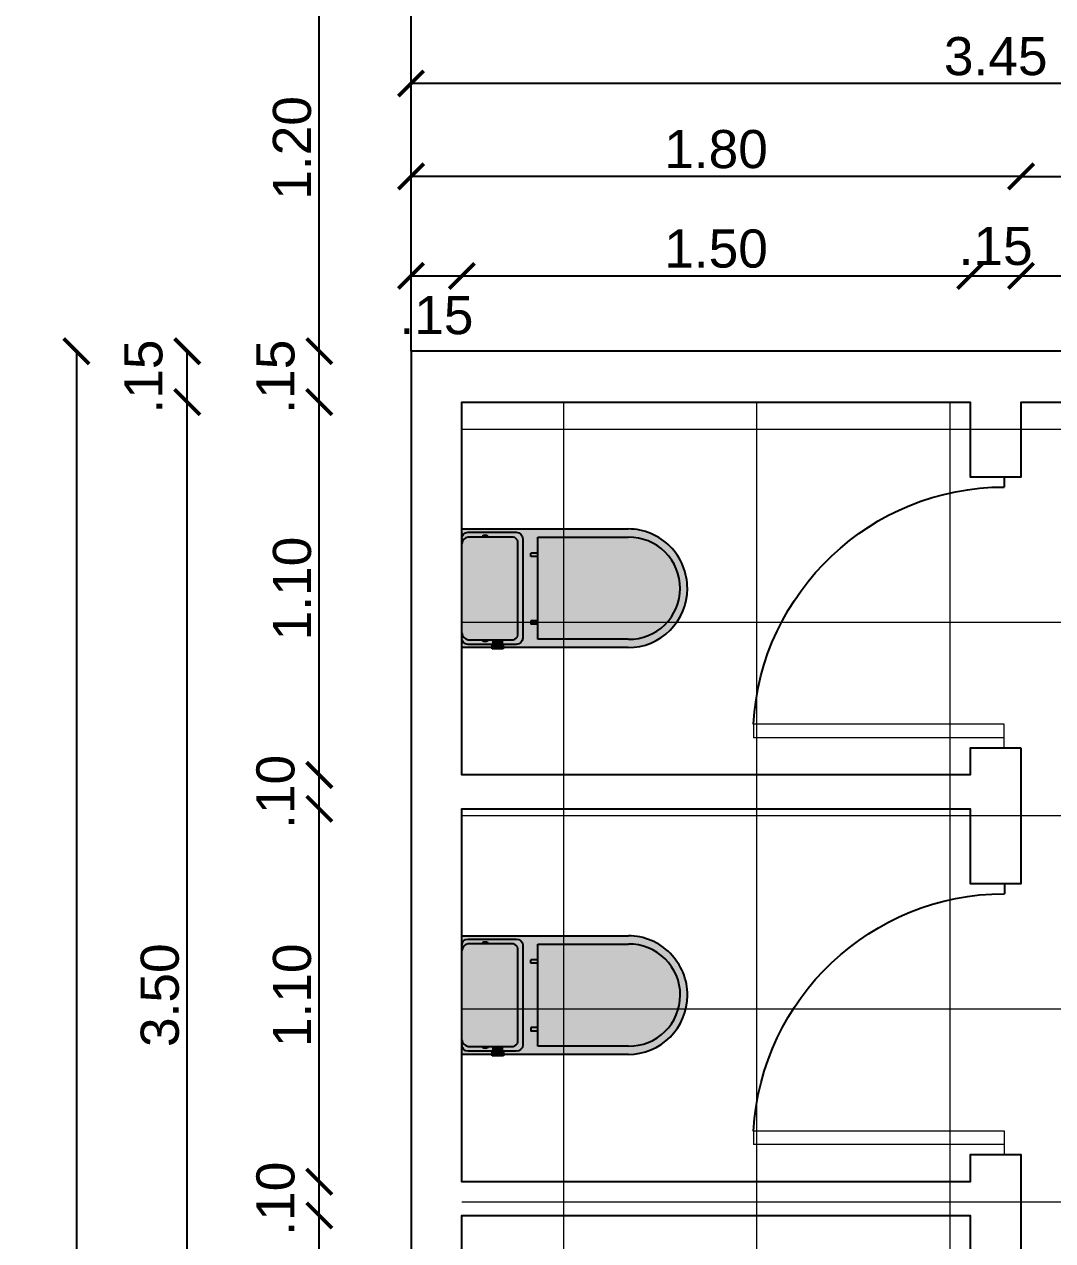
# Model space of a CAD drawing. Extents: x 3377 to 3790, y 1673 to 1846.
# Drawn here: x 3449.832 to 3452.866, y 1697.27 to 1700.859 of the extents above; entities that cross this region are included whole.
import ezdxf

# ---------------------------------------------------------------- set-up
doc = ezdxf.new("R2010")
doc.units = 0
doc.header["$LTSCALE"] = 2
doc.header["$PDMODE"] = 32
doc.layers.add('. hachura', color=8, linetype='Continuous', lineweight=0)
doc.layers.add('VETRATE_sez_vetro', color=151, linetype='Continuous', lineweight=5)
for name, color, linetype in [('. Layaot', 8, 'Continuous'), ('A-PARED', 4, 'Continuous'), ('ARQ-COTAS', 250, 'Continuous'), ('PROIEZIONI_finissime', 251, 'Continuous')]:
    doc.layers.add(name, color=color, linetype=linetype)
doc.styles.add('ROMANS', font='arial.ttf')
doc.dimstyles.new('1-75', dxfattribs={"dimscale": 0.75, "dimtxt": 0.15, "dimasz": 0.1, "dimexe": 0.05, "dimexo": 0.1, "dimgap": 0.03, "dimtad": 1, "dimzin": 5, "dimdsep": 46, "dimtxsty": 'ROMANS', "dimblk": 'ARCHTICK', "dimcen": 0, "dimse1": 1, "dimse2": 1, "dimclrd": 1, "dimclre": 256, "dimclrt": 2, "dimadec": 0, "dimazin": 0, "dimtfac": 1, "dimtofl": 0, "dimtmove": 2, "dimatfit": 3, "dimldrblk": 'ARCHTICK', "dimfxl": 0.04, "dimtolj": 1, "dimtzin": 1, "dimarcsym": 0})

# ---------------------------------------------------------------- blocks, each defined once
blk = doc.blocks.new('W-BAC1A')
at = {"layer": '. Layaot'}
h = blk.add_hatch(color=7, dxfattribs=at)
h.dxf.hatch_style = 1
h.set_gradient(color1=(255, 255, 255), color2=(214, 214, 214), rotation=90, tint=1, name='INVSPHERICAL')
h.paths.add_polyline_path([(0.1753, -0.0171), (0.1746, -0.0157), (0.1733, -0.015), (0.1719, -0.015), (0.1637, -0.015), (0.1466, -0.015), (0.1541, -0.0164), (0.1603, -0.0198), (0.1644, -0.0259), (0.1658, -0.0335), (0.1658, -0.1756), (0.1644, -0.1832), (0.1603, -0.1893), (0.1541, -0.1934), (0.1466, -0.1948), (-0.0003, -0.1948), (-0.1466, -0.1948), (-0.1541, -0.1934), (-0.1596, -0.1893), (-0.1637, -0.1832), (-0.1651, -0.1756), (-0.1651, -0.1374), (-0.1746, -0.1374), (-0.1746, -0.5062, 0.197897), (-0.1234, -0.6292, 0.197897), (-0.0003, -0.6805, 0.198912), (0.1236, -0.6297, 0.200944), (0.1753, -0.5048)])
h.paths.add_polyline_path([(0.0944, -0.2389), (0.0944, -0.2189), (0.1044, -0.2189), (0.1044, -0.2389), (0.1508, -0.2389), (0.1508, -0.5063, -0.20179), (0.1074, -0.6146, -0.201582), (-0.0003, -0.6593, -0.200507), (-0.1071, -0.6142, -0.200715), (-0.1501, -0.5063), (-0.1501, -0.2389), (-0.1056, -0.2389), (-0.1056, -0.2189), (-0.0956, -0.2189), (-0.0956, -0.2389)], flags=16)
h.paths.add_polyline_path([(-0.1541, -0.0164), (-0.1466, -0.015), (-0.163, -0.015), (-0.1726, -0.015), (-0.174, -0.0157), (-0.1746, -0.0171), (-0.1746, -0.0184), (-0.1746, -0.1045), (-0.1651, -0.1045), (-0.1651, -0.0335), (-0.1637, -0.0259), (-0.1596, -0.0198)], flags=17)
h = blk.add_hatch(color=7, dxfattribs=at)
h.dxf.hatch_style = 1
h.set_gradient(color1=(255, 255, 255), color2=(214, 214, 214), rotation=90, tint=1, name='INVSPHERICAL')
h.paths.add_polyline_path([(0.1644, -0.1832), (0.1658, -0.1756), (0.1658, -0.0335), (0.1644, -0.0259), (0.1603, -0.0198), (0.1541, -0.0164), (0.1466, -0.015), (0.1323, -0.015), (0.1391, -0.0171), (0.1453, -0.0212), (0.1494, -0.0266), (0.1514, -0.0335), (0.1514, -0.0752), (0.1535, -0.0752), (0.1541, -0.0752), (0.1541, -0.0758), (0.1562, -0.0799), (0.1569, -0.084), (0.1562, -0.0881), (0.1541, -0.0922), (0.1535, -0.0922), (0.1514, -0.0922), (0.1514, -0.1667), (0.15, -0.1715), (0.1466, -0.1756), (0.1425, -0.1791), (0.1371, -0.1804), (-0.0003, -0.1804), (-0.1371, -0.1804), (-0.1425, -0.1791), (-0.1466, -0.1756), (-0.1494, -0.1715), (-0.1514, -0.1667), (-0.1514, -0.0922), (-0.1528, -0.0922), (-0.1535, -0.0922), (-0.1555, -0.0881), (-0.1562, -0.084), (-0.1555, -0.0799), (-0.1535, -0.0758), (-0.1535, -0.0752), (-0.1528, -0.0752), (-0.1514, -0.0752), (-0.1514, -0.0335), (-0.1487, -0.0266), (-0.1446, -0.0212), (-0.1391, -0.0171), (-0.1323, -0.015), (-0.1466, -0.015), (-0.1541, -0.0164), (-0.1596, -0.0198), (-0.1637, -0.0259), (-0.1651, -0.0335), (-0.1651, -0.1045), (-0.1637, -0.1045), (-0.1637, -0.1066), (-0.1528, -0.1066), (-0.1528, -0.1353), (-0.1637, -0.1353), (-0.1637, -0.1374), (-0.1651, -0.1374), (-0.1651, -0.1756), (-0.1637, -0.1832), (-0.1596, -0.1893), (-0.1541, -0.1934), (-0.1466, -0.1948), (-0.0003, -0.1948), (0.1466, -0.1948), (0.1541, -0.1934), (0.1603, -0.1893)])
h = blk.add_hatch(color=7, dxfattribs=at)
h.dxf.hatch_style = 1
h.set_gradient(color1=(255, 255, 255), color2=(214, 214, 214), rotation=90, tint=1, name='INVSPHERICAL')
h.paths.add_polyline_path([(0.1514, -0.0335), (0.1494, -0.0266), (0.1453, -0.0212), (0.1391, -0.0171), (0.1323, -0.015), (-0.0003, -0.015), (-0.1323, -0.015), (-0.1391, -0.0171), (-0.1446, -0.0212), (-0.1487, -0.0266), (-0.1514, -0.0335), (-0.1514, -0.1667), (-0.1494, -0.1715), (-0.1466, -0.1756), (-0.1425, -0.1791), (-0.1371, -0.1804), (-0.0003, -0.1804), (0.1371, -0.1804), (0.1425, -0.1791), (0.1466, -0.1756), (0.15, -0.1715), (0.1514, -0.1667)])
h = blk.add_hatch(color=252, dxfattribs=at)
h.dxf.hatch_style = 1
h.set_gradient(color1=(132, 132, 132), color2=(173, 173, 173), rotation=90, tint=1, name='CYLINDER')
h.paths.add_polyline_path([(-0.1637, -0.1045), (-0.1746, -0.1045), (-0.1787, -0.1045), (-0.1787, -0.1374), (-0.1746, -0.1374), (-0.1637, -0.1374)])
h.paths.add_polyline_path([(-0.1528, -0.1066), (-0.1637, -0.1066), (-0.1637, -0.1353), (-0.1528, -0.1353)])
h = blk.add_hatch(color=252, dxfattribs=at)
h.dxf.hatch_style = 1
h.set_gradient(color1=(132, 132, 132), color2=(173, 173, 173), rotation=90, tint=1, name='CYLINDER')
h.paths.add_polyline_path([(-0.1514, -0.0752), (-0.1528, -0.0752), (-0.1535, -0.0752), (-0.1535, -0.0758), (-0.1555, -0.0799), (-0.1562, -0.084), (-0.1555, -0.0881), (-0.1535, -0.0922), (-0.1528, -0.0922), (-0.1514, -0.0922)])
h.paths.add_polyline_path([(0.1562, -0.0881), (0.1569, -0.084), (0.1562, -0.0799), (0.1541, -0.0758), (0.1541, -0.0752), (0.1535, -0.0752), (0.1514, -0.0752), (0.1514, -0.0922), (0.1535, -0.0922), (0.1541, -0.0922)])
h = blk.add_hatch(color=7, dxfattribs=at)
h.dxf.hatch_style = 1
h.set_gradient(color1=(255, 255, 255), color2=(214, 214, 214), rotation=90, tint=1, name='INVSPHERICAL')
h.paths.add_polyline_path([(0.1508, -0.2389), (-0.1501, -0.2389), (-0.1501, -0.5063, 0.200715), (-0.1071, -0.6142, 0.200507), (-0.0003, -0.6593, 0.201582), (0.1074, -0.6146, 0.20179), (0.1508, -0.5063)])
h = blk.add_hatch(color=252, dxfattribs=at)
h.dxf.hatch_style = 1
h.set_gradient(color1=(132, 132, 132), color2=(173, 173, 173), rotation=90, tint=1, name='CYLINDER')
h.paths.add_polyline_path([(-0.0956, -0.2189), (-0.1056, -0.2189), (-0.1056, -0.2389), (-0.0956, -0.2389)])
h.paths.add_polyline_path([(0.1044, -0.2189), (0.0944, -0.2189), (0.0944, -0.2389), (0.1044, -0.2389)])
for p, q in [((-0.1746, -0.0171), (-0.174, -0.0157)), ((-0.1746, -0.0184), (-0.1746, -0.0171)), ((-0.1746, -0.0184), (-0.1746, -0.0184)), ((-0.1746, -0.1045), (-0.1746, -0.0184)), ((-0.174, -0.0157), (-0.1726, -0.015)), ((-0.1726, -0.015), (-0.1719, -0.015)), ((-0.1719, -0.015), (-0.163, -0.015)), ((-0.1651, -0.0335), (-0.1637, -0.0259)), ((-0.1651, -0.0335), (-0.1651, -0.0335)), ((-0.1651, -0.1045), (-0.1651, -0.0335)), ((-0.1637, -0.0259), (-0.1596, -0.0198)), ((-0.163, -0.015), (-0.0003, -0.015)), ((-0.1596, -0.0198), (-0.1541, -0.0164)), ((-0.1541, -0.0164), (-0.1466, -0.015)), ((-0.1487, -0.0266), (-0.1514, -0.0335)), ((-0.1514, -0.0335), (-0.1514, -0.1667)), ((-0.1446, -0.0212), (-0.1487, -0.0266)), ((-0.1391, -0.0171), (-0.1446, -0.0212)), ((-0.1323, -0.015), (-0.1391, -0.0171)), ((-0.1323, -0.015), (-0.1323, -0.015)), ((-0.0003, -0.015), (0.1637, -0.015)), ((0.1391, -0.0171), (0.1323, -0.015)), ((0.1453, -0.0212), (0.1391, -0.0171)), ((0.1494, -0.0266), (0.1453, -0.0212)), ((0.1466, -0.015), (0.1541, -0.0164)), ((0.1466, -0.015), (0.1466, -0.015)), ((0.1514, -0.0335), (0.1494, -0.0266)), ((0.1514, -0.0335), (0.1514, -0.0335)), ((0.1514, -0.1667), (0.1514, -0.0335)), ((0.1541, -0.0164), (0.1603, -0.0198)), ((0.1603, -0.0198), (0.1644, -0.0259)), ((0.1637, -0.015), (0.1719, -0.015)), ((0.1644, -0.0259), (0.1658, -0.0335)), ((0.1658, -0.0335), (0.1658, -0.1756)), ((0.1719, -0.015), (0.1733, -0.015)), ((0.1719, -0.015), (0.1719, -0.015)), ((0.1733, -0.015), (0.1746, -0.0157)), ((0.1746, -0.0157), (0.1753, -0.0171)), ((0.1753, -0.0171), (0.1753, -0.0184)), ((0.1753, -0.0184), (0.1753, -0.5062)), ((-0.1787, -0.1045), (-0.1746, -0.1045)), ((-0.1787, -0.1374), (-0.1787, -0.1045)), ((-0.1746, -0.1045), (-0.1637, -0.1045)), ((-0.1637, -0.1045), (-0.1637, -0.1374)), ((-0.1528, -0.1066), (-0.1637, -0.1066)), ((-0.1555, -0.0799), (-0.1562, -0.084)), ((-0.1562, -0.084), (-0.1555, -0.0881)), ((-0.1535, -0.0758), (-0.1555, -0.0799)), ((-0.1555, -0.0881), (-0.1535, -0.0922)), ((-0.1535, -0.0752), (-0.1535, -0.0758)), ((-0.1535, -0.0752), (-0.1535, -0.0752)), ((-0.1528, -0.0752), (-0.1535, -0.0752)), ((-0.1535, -0.0758), (-0.1535, -0.0758)), ((-0.1535, -0.0758), (-0.1535, -0.0758)), ((-0.1535, -0.0922), (-0.1528, -0.0922)), ((-0.1535, -0.0922), (-0.1535, -0.0922)), ((-0.1535, -0.0922), (-0.1535, -0.0922)), ((-0.1535, -0.0922), (-0.1535, -0.0922)), ((-0.1535, -0.0922), (-0.1535, -0.0922)), ((-0.1528, -0.0752), (-0.1528, -0.0752)), ((-0.1514, -0.0752), (-0.1528, -0.0752)), ((-0.1528, -0.0922), (-0.1514, -0.0922)), ((-0.1528, -0.1353), (-0.1528, -0.1066)), ((0.1535, -0.0752), (0.1514, -0.0752)), ((0.1514, -0.0922), (0.1535, -0.0922)), ((0.1535, -0.0752), (0.1535, -0.0752)), ((0.1541, -0.0752), (0.1535, -0.0752)), ((0.1535, -0.0922), (0.1541, -0.0922)), ((0.1535, -0.0922), (0.1535, -0.0922)), ((0.1535, -0.0922), (0.1535, -0.0922)), ((0.1541, -0.0758), (0.1541, -0.0752)), ((0.1541, -0.0758), (0.1541, -0.0758)), ((0.1541, -0.0758), (0.1541, -0.0758)), ((0.1562, -0.0799), (0.1541, -0.0758)), ((0.1541, -0.0922), (0.1562, -0.0881)), ((0.1541, -0.0922), (0.1541, -0.0922)), ((0.1541, -0.0922), (0.1541, -0.0922)), ((0.1541, -0.0922), (0.1541, -0.0922)), ((0.1569, -0.084), (0.1562, -0.0799)), ((0.1562, -0.0881), (0.1569, -0.084)), ((-0.1746, -0.1374), (-0.1787, -0.1374)), ((-0.1746, -0.5062), (-0.1746, -0.1374)), ((-0.1637, -0.1374), (-0.1746, -0.1374)), ((-0.1651, -0.1756), (-0.1651, -0.1374)), ((-0.1637, -0.1353), (-0.1528, -0.1353)), ((-0.1637, -0.1832), (-0.1651, -0.1756)), ((-0.1514, -0.1667), (-0.1494, -0.1715)), ((-0.1514, -0.1667), (-0.1514, -0.1667)), ((-0.1494, -0.1715), (-0.1466, -0.1756)), ((-0.1466, -0.1756), (-0.1425, -0.1791)), ((-0.1425, -0.1791), (-0.1371, -0.1804)), ((0.1371, -0.1804), (0.1425, -0.1791)), ((0.1425, -0.1791), (0.1466, -0.1756)), ((0.1466, -0.1756), (0.15, -0.1715)), ((0.15, -0.1715), (0.1514, -0.1667)), ((0.1658, -0.1756), (0.1644, -0.1832)), ((0.1658, -0.1756), (0.1658, -0.1756)), ((-0.1596, -0.1893), (-0.1637, -0.1832)), ((-0.1541, -0.1934), (-0.1596, -0.1893)), ((-0.1466, -0.1948), (-0.1541, -0.1934)), ((-0.1466, -0.1948), (-0.1466, -0.1948)), ((-0.0003, -0.1948), (-0.1466, -0.1948)), ((-0.1371, -0.1804), (-0.0003, -0.1804)), ((-0.0003, -0.1804), (0.1371, -0.1804)), ((0.1466, -0.1948), (-0.0003, -0.1948)), ((0.1371, -0.1804), (0.1371, -0.1804)), ((0.1541, -0.1934), (0.1466, -0.1948)), ((0.1603, -0.1893), (0.1541, -0.1934)), ((0.1644, -0.1832), (0.1603, -0.1893)), ((-0.1501, -0.5062), (-0.1501, -0.2389)), ((-0.1501, -0.2389), (0.1508, -0.2389)), ((-0.1056, -0.2389), (-0.1056, -0.2189)), ((-0.0956, -0.2189), (-0.1056, -0.2189)), ((-0.0956, -0.2389), (-0.0956, -0.2189)), ((0.0944, -0.2189), (0.1044, -0.2189)), ((0.0944, -0.2389), (0.0944, -0.2189)), ((0.1044, -0.2389), (0.1044, -0.2189)), ((0.1508, -0.2389), (0.1508, -0.5062))]:
    blk.add_line(p, q, dxfattribs=at)
at = {"layer": '. Layaot', "color": 7, "lineweight": 0}
for p, q in [((-0.1746, -0.1045), (-0.1787, -0.1045)), ((-0.1787, -0.1045), (-0.1787, -0.1374)), ((-0.1637, -0.1045), (-0.1746, -0.1045)), ((-0.1637, -0.1374), (-0.1637, -0.1045)), ((-0.1528, -0.1066), (-0.1637, -0.1066)), ((-0.1637, -0.1066), (-0.1637, -0.1353)), ((-0.1528, -0.1353), (-0.1528, -0.1066)), ((-0.1787, -0.1374), (-0.1746, -0.1374)), ((-0.1746, -0.1374), (-0.1637, -0.1374)), ((-0.1637, -0.1353), (-0.1528, -0.1353))]:
    blk.add_line(p, q, dxfattribs=at)
at = {"layer": '. Layaot'}
for centre, radius, start, end in [((0.0003, -0.5055), 0.175, 180.2238, 225), ((0.0003, -0.5089), 0.1504, 179.0603, 224.4118), ((0.0003, -0.5089), 0.1504, 315.3515, 0.9397), ((0.0003, -0.5055), 0.175, 314.7762, 359.7762), ((0.0003, -0.5055), 0.175, 225, 269.7762), ((0.0003, -0.5089), 0.1504, 224.4118, 269.7633), ((0.0003, -0.5089), 0.1504, 269.7633, 315.3515), ((0.0003, -0.5055), 0.175, 269.7762, 314.7762)]:
    blk.add_arc(centre, radius, start, end, dxfattribs=at)
blk = doc.blocks.new('_ARCHTICK')
at = {"color": 0, "linetype": 'ByBlock', "const_width": 0.15}
blk.add_lwpolyline([(-0.5, -0.5), (0.5, 0.5)], dxfattribs=at)
blk = doc.blocks.new('*D505')
at = {"layer": 'ARQ-COTAS', "color": 1, "lineweight": -2, "transparency": 16777216}
blk.add_line((3450.7023, 1696.2443), (3450.7023, 1697.3443), dxfattribs=at)
at = {"layer": 'Defpoints', "color": 0, "transparency": 16777216}
for p in [(3450.7023, 1697.3443), (3451.123, 1697.3443), (3451.1232, 1696.2443)]:
    blk.add_point(p, dxfattribs=at)
at = {"layer": 'ARQ-COTAS', "color": 1, "lineweight": -2, "transparency": 16777216, "xscale": 0.07500000000000001, "yscale": 0.07500000000000001, "zscale": 0.07500000000000001}
for p, rotation in [((3450.7023, 1697.3443), 90), ((3450.7023, 1696.2443), 270)]:
    blk.add_blockref('_ARCHTICK', p, dxfattribs=dict(at, rotation=rotation))
at = {"layer": 'ARQ-COTAS', "color": 2, "transparency": 16777216, "insert": (3450.6224, 1696.7943), "char_height": 0.1125, "attachment_point": 5, "rotation": 90, "style": 'ROMANS'}
blk.add_mtext('\\A1;1.10', dxfattribs=at)
blk = doc.blocks.new('*D506')
at = {"layer": 'ARQ-COTAS', "color": 1, "lineweight": -2, "transparency": 16777216}
blk.add_line((3450.7023, 1697.3443), (3450.7023, 1697.4442), dxfattribs=at)
at = {"layer": 'Defpoints', "color": 0, "transparency": 16777216}
for p in [(3450.7023, 1697.4442), (3451.123, 1697.4442), (3451.123, 1697.3443)]:
    blk.add_point(p, dxfattribs=at)
at = {"layer": 'ARQ-COTAS', "color": 1, "lineweight": -2, "transparency": 16777216, "xscale": 0.07500000000000001, "yscale": 0.07500000000000001, "zscale": 0.07500000000000001}
for p, rotation in [((3450.7023, 1697.4442), 90), ((3450.7023, 1697.3443), 270)]:
    blk.add_blockref('_ARCHTICK', p, dxfattribs=dict(at, rotation=rotation))
at = {"layer": 'ARQ-COTAS', "color": 2, "transparency": 16777216, "insert": (3450.5736, 1697.3942), "char_height": 0.1125, "attachment_point": 5, "rotation": 90, "style": 'ROMANS'}
blk.add_mtext('\\A1;.10', dxfattribs=at)
blk = doc.blocks.new('*D507')
at = {"layer": 'ARQ-COTAS', "color": 1, "lineweight": -2, "transparency": 16777216}
blk.add_line((3450.7023, 1697.4442), (3450.7023, 1698.5443), dxfattribs=at)
at = {"layer": 'Defpoints', "color": 0, "transparency": 16777216}
for p in [(3450.7023, 1698.5443), (3451.1229, 1698.5443), (3451.123, 1697.4442)]:
    blk.add_point(p, dxfattribs=at)
at = {"layer": 'ARQ-COTAS', "color": 1, "lineweight": -2, "transparency": 16777216, "xscale": 0.07500000000000001, "yscale": 0.07500000000000001, "zscale": 0.07500000000000001}
for p, rotation in [((3450.7023, 1698.5443), 90), ((3450.7023, 1697.4442), 270)]:
    blk.add_blockref('_ARCHTICK', p, dxfattribs=dict(at, rotation=rotation))
at = {"layer": 'ARQ-COTAS', "color": 2, "transparency": 16777216, "insert": (3450.6224, 1697.9942), "char_height": 0.1125, "attachment_point": 5, "rotation": 90, "style": 'ROMANS'}
blk.add_mtext('\\A1;1.10', dxfattribs=at)
blk = doc.blocks.new('*D508')
at = {"layer": 'ARQ-COTAS', "color": 1, "lineweight": -2, "transparency": 16777216}
blk.add_line((3450.7023, 1698.5443), (3450.7023, 1698.6443), dxfattribs=at)
at = {"layer": 'Defpoints', "color": 0, "transparency": 16777216}
for p in [(3450.7023, 1698.6443), (3451.1229, 1698.6443), (3451.1229, 1698.5443)]:
    blk.add_point(p, dxfattribs=at)
at = {"layer": 'ARQ-COTAS', "color": 1, "lineweight": -2, "transparency": 16777216, "xscale": 0.07500000000000001, "yscale": 0.07500000000000001, "zscale": 0.07500000000000001}
for p, rotation in [((3450.7023, 1698.6443), 90), ((3450.7023, 1698.5443), 270)]:
    blk.add_blockref('_ARCHTICK', p, dxfattribs=dict(at, rotation=rotation))
at = {"layer": 'ARQ-COTAS', "color": 2, "transparency": 16777216, "insert": (3450.5736, 1698.5943), "char_height": 0.1125, "attachment_point": 5, "rotation": 90, "style": 'ROMANS'}
blk.add_mtext('\\A1;.10', dxfattribs=at)
blk = doc.blocks.new('*D509')
at = {"layer": 'ARQ-COTAS', "color": 1, "lineweight": -2, "transparency": 16777216}
blk.add_line((3450.7023, 1698.6443), (3450.7023, 1699.7443), dxfattribs=at)
at = {"layer": 'Defpoints', "color": 0, "transparency": 16777216}
for p in [(3450.7023, 1699.7443), (3451.1228, 1699.7443), (3451.1229, 1698.6443)]:
    blk.add_point(p, dxfattribs=at)
at = {"layer": 'ARQ-COTAS', "color": 1, "lineweight": -2, "transparency": 16777216, "xscale": 0.07500000000000001, "yscale": 0.07500000000000001, "zscale": 0.07500000000000001}
for p, rotation in [((3450.7023, 1699.7443), 90), ((3450.7023, 1698.6443), 270)]:
    blk.add_blockref('_ARCHTICK', p, dxfattribs=dict(at, rotation=rotation))
at = {"layer": 'ARQ-COTAS', "color": 2, "transparency": 16777216, "insert": (3450.6224, 1699.1943), "char_height": 0.1125, "attachment_point": 5, "rotation": 90, "style": 'ROMANS'}
blk.add_mtext('\\A1;1.10', dxfattribs=at)
blk = doc.blocks.new('*D510')
at = {"layer": 'ARQ-COTAS', "color": 1, "lineweight": -2, "transparency": 16777216}
blk.add_line((3450.7023, 1699.7443), (3450.7023, 1699.8943), dxfattribs=at)
at = {"layer": 'Defpoints', "color": 0, "transparency": 16777216}
for p in [(3450.7023, 1699.8943), (3450.9729, 1699.8943), (3451.1228, 1699.7443)]:
    blk.add_point(p, dxfattribs=at)
at = {"layer": 'ARQ-COTAS', "color": 1, "lineweight": -2, "transparency": 16777216, "xscale": 0.07500000000000001, "yscale": 0.07500000000000001, "zscale": 0.07500000000000001}
for p, rotation in [((3450.7023, 1699.8943), 90), ((3450.7023, 1699.7443), 270)]:
    blk.add_blockref('_ARCHTICK', p, dxfattribs=dict(at, rotation=rotation))
at = {"layer": 'ARQ-COTAS', "color": 2, "transparency": 16777216, "insert": (3450.5736, 1699.8193), "char_height": 0.1125, "attachment_point": 5, "rotation": 90, "style": 'ROMANS'}
blk.add_mtext('\\A1;.15', dxfattribs=at)
blk = doc.blocks.new('*D511')
at = {"layer": 'ARQ-COTAS', "color": 1, "lineweight": -2, "transparency": 16777216}
blk.add_line((3450.7023, 1699.8943), (3450.7023, 1701.0943), dxfattribs=at)
at = {"layer": 'Defpoints', "color": 0, "transparency": 16777216}
for p in [(3450.7023, 1701.0943), (3450.9729, 1701.0943), (3450.9729, 1699.8943)]:
    blk.add_point(p, dxfattribs=at)
at = {"layer": 'ARQ-COTAS', "color": 1, "lineweight": -2, "transparency": 16777216, "xscale": 0.07500000000000001, "yscale": 0.07500000000000001, "zscale": 0.07500000000000001}
for p, rotation in [((3450.7023, 1701.0943), 90), ((3450.7023, 1699.8943), 270)]:
    blk.add_blockref('_ARCHTICK', p, dxfattribs=dict(at, rotation=rotation))
at = {"layer": 'ARQ-COTAS', "color": 2, "transparency": 16777216, "insert": (3450.6224, 1700.4943), "char_height": 0.1125, "attachment_point": 5, "rotation": 90, "style": 'ROMANS'}
blk.add_mtext('\\A1;1.20', dxfattribs=at)
blk = doc.blocks.new('*D478')
at = {"layer": 'ARQ-COTAS', "color": 1, "lineweight": -2, "transparency": 16777216}
blk.add_line((3450.312, 1696.2444), (3450.3125, 1699.7444), dxfattribs=at)
at = {"layer": 'Defpoints', "color": 0, "transparency": 16777216}
for p in [(3450.3125, 1699.7444), (3451.1228, 1699.7443), (3451.1232, 1696.2443)]:
    blk.add_point(p, dxfattribs=at)
at = {"layer": 'ARQ-COTAS', "color": 1, "lineweight": -2, "transparency": 16777216, "xscale": 0.07500000000000001, "yscale": 0.07500000000000001, "zscale": 0.07500000000000001}
for p, rotation in [((3450.3125, 1699.7444), 89.99122341172746), ((3450.312, 1696.2444), 269.9912234117275)]:
    blk.add_blockref('_ARCHTICK', p, dxfattribs=dict(at, rotation=rotation))
at = {"layer": 'ARQ-COTAS', "color": 2, "transparency": 16777216, "insert": (3450.2323, 1697.9945), "char_height": 0.1125, "attachment_point": 5, "rotation": 89.9912, "style": 'ROMANS'}
blk.add_mtext('\\A1;3.50', dxfattribs=at)
blk = doc.blocks.new('*D479')
at = {"layer": 'ARQ-COTAS', "color": 1, "lineweight": -2, "transparency": 16777216}
blk.add_line((3450.3125, 1699.7444), (3450.3126, 1699.8944), dxfattribs=at)
at = {"layer": 'Defpoints', "color": 0, "transparency": 16777216}
for p in [(3450.3126, 1699.8944), (3450.9729, 1699.8943), (3451.1228, 1699.7443)]:
    blk.add_point(p, dxfattribs=at)
at = {"layer": 'ARQ-COTAS', "color": 1, "lineweight": -2, "transparency": 16777216, "xscale": 0.07500000000000001, "yscale": 0.07500000000000001, "zscale": 0.07500000000000001}
for p, rotation in [((3450.3126, 1699.8944), 89.99122341172746), ((3450.3125, 1699.7444), 269.9912234117275)]:
    blk.add_blockref('_ARCHTICK', p, dxfattribs=dict(at, rotation=rotation))
at = {"layer": 'ARQ-COTAS', "color": 2, "transparency": 16777216, "insert": (3450.1839, 1699.8195), "char_height": 0.1125, "attachment_point": 5, "rotation": 89.9912, "style": 'ROMANS'}
blk.add_mtext('\\A1;.15', dxfattribs=at)
blk = doc.blocks.new('*D515')
at = {"layer": 'ARQ-COTAS', "color": 1, "lineweight": -2, "transparency": 16777216}
blk.add_line((3449.9858, 1699.8943), (3449.9858, 1690.4943), dxfattribs=at)
at = {"layer": 'Defpoints', "color": 0, "transparency": 16777216}
for p in [(3450.9729, 1699.8943), (3449.9858, 1690.4943), (3450.973, 1690.4943)]:
    blk.add_point(p, dxfattribs=at)
at = {"layer": 'ARQ-COTAS', "color": 1, "lineweight": -2, "transparency": 16777216, "xscale": 0.07500000000000001, "yscale": 0.07500000000000001, "zscale": 0.07500000000000001}
for p, rotation in [((3449.9858, 1699.8943), 90), ((3449.9858, 1690.4943), 270)]:
    blk.add_blockref('_ARCHTICK', p, dxfattribs=dict(at, rotation=rotation))
at = {"layer": 'ARQ-COTAS', "color": 2, "transparency": 16777216, "insert": (3449.9058, 1695.1943), "char_height": 0.1125, "attachment_point": 5, "rotation": 90, "style": 'ROMANS'}
blk.add_mtext('\\A1;9.40', dxfattribs=at)
blk = doc.blocks.new('*D516')
at = {"layer": 'ARQ-COTAS', "color": 1, "lineweight": -2, "transparency": 16777216}
blk.add_line((3450.9729, 1700.1166), (3451.1228, 1700.1166), dxfattribs=at)
at = {"layer": 'Defpoints', "color": 0, "transparency": 16777216}
for p in [(3451.1228, 1700.1166), (3450.9729, 1699.7443), (3451.1228, 1699.7443)]:
    blk.add_point(p, dxfattribs=at)
at = {"layer": 'ARQ-COTAS', "color": 1, "lineweight": -2, "transparency": 16777216, "xscale": 0.07500000000000001, "yscale": 0.07500000000000001, "zscale": 0.07500000000000001, "rotation": 180}
blk.add_blockref('_ARCHTICK', (3450.9729, 1700.1166), dxfattribs=at)
at = {"layer": 'ARQ-COTAS', "color": 1, "lineweight": -2, "transparency": 16777216, "xscale": 0.07500000000000001, "yscale": 0.07500000000000001, "zscale": 0.07500000000000001}
blk.add_blockref('_ARCHTICK', (3451.1228, 1700.1166), dxfattribs=at)
at = {"layer": 'ARQ-COTAS', "color": 2, "transparency": 16777216, "insert": (3451.0479, 1700.0002), "char_height": 0.1125, "attachment_point": 5, "style": 'ROMANS'}
blk.add_mtext('\\A1;.15', dxfattribs=at)
blk = doc.blocks.new('*D480')
at = {"layer": 'ARQ-COTAS', "color": 1, "lineweight": -2, "transparency": 16777216}
blk.add_line((3451.1228, 1700.1166), (3452.623, 1700.1166), dxfattribs=at)
at = {"layer": 'Defpoints', "color": 0, "transparency": 16777216}
for p in [(3452.623, 1700.1166), (3451.1228, 1699.7443), (3452.623, 1699.7443)]:
    blk.add_point(p, dxfattribs=at)
at = {"layer": 'ARQ-COTAS', "color": 1, "lineweight": -2, "transparency": 16777216, "xscale": 0.07500000000000001, "yscale": 0.07500000000000001, "zscale": 0.07500000000000001, "rotation": 180}
blk.add_blockref('_ARCHTICK', (3451.1228, 1700.1166), dxfattribs=at)
at = {"layer": 'ARQ-COTAS', "color": 1, "lineweight": -2, "transparency": 16777216, "xscale": 0.07500000000000001, "yscale": 0.07500000000000001, "zscale": 0.07500000000000001}
blk.add_blockref('_ARCHTICK', (3452.623, 1700.1166), dxfattribs=at)
at = {"layer": 'ARQ-COTAS', "color": 2, "transparency": 16777216, "insert": (3451.8729, 1700.1966), "char_height": 0.1125, "attachment_point": 5, "style": 'ROMANS'}
blk.add_mtext('\\A1;1.50', dxfattribs=at)
blk = doc.blocks.new('*D517')
at = {"layer": 'ARQ-COTAS', "color": 1, "lineweight": -2, "transparency": 16777216}
blk.add_line((3452.623, 1700.1166), (3452.7727, 1700.1166), dxfattribs=at)
at = {"layer": 'Defpoints', "color": 0, "transparency": 16777216}
for p in [(3452.7727, 1700.1166), (3452.623, 1699.7443), (3452.7727, 1699.7443)]:
    blk.add_point(p, dxfattribs=at)
at = {"layer": 'ARQ-COTAS', "color": 1, "lineweight": -2, "transparency": 16777216, "xscale": 0.07500000000000001, "yscale": 0.07500000000000001, "zscale": 0.07500000000000001, "rotation": 180}
blk.add_blockref('_ARCHTICK', (3452.623, 1700.1166), dxfattribs=at)
at = {"layer": 'ARQ-COTAS', "color": 1, "lineweight": -2, "transparency": 16777216, "xscale": 0.07500000000000001, "yscale": 0.07500000000000001, "zscale": 0.07500000000000001}
blk.add_blockref('_ARCHTICK', (3452.7727, 1700.1166), dxfattribs=at)
at = {"layer": 'ARQ-COTAS', "color": 2, "transparency": 16777216, "insert": (3452.6978, 1700.2043), "char_height": 0.1125, "attachment_point": 5, "style": 'ROMANS'}
blk.add_mtext('\\A1;.15', dxfattribs=at)
blk = doc.blocks.new('*D518')
at = {"layer": 'ARQ-COTAS', "color": 1, "lineweight": -2, "transparency": 16777216}
blk.add_line((3452.7727, 1700.1166), (3453.803, 1700.1166), dxfattribs=at)
at = {"layer": 'Defpoints', "color": 0, "transparency": 16777216}
for p in [(3453.803, 1700.1166), (3452.7727, 1699.7443), (3453.803, 1699.7443)]:
    blk.add_point(p, dxfattribs=at)
at = {"layer": 'ARQ-COTAS', "color": 1, "lineweight": -2, "transparency": 16777216, "xscale": 0.07500000000000001, "yscale": 0.07500000000000001, "zscale": 0.07500000000000001, "rotation": 180}
blk.add_blockref('_ARCHTICK', (3452.7727, 1700.1166), dxfattribs=at)
at = {"layer": 'ARQ-COTAS', "color": 1, "lineweight": -2, "transparency": 16777216, "xscale": 0.07500000000000001, "yscale": 0.07500000000000001, "zscale": 0.07500000000000001}
blk.add_blockref('_ARCHTICK', (3453.803, 1700.1166), dxfattribs=at)
at = {"layer": 'ARQ-COTAS', "color": 2, "transparency": 16777216, "insert": (3453.2879, 1700.1966), "char_height": 0.1125, "attachment_point": 5, "style": 'ROMANS'}
blk.add_mtext('\\A1;1.03', dxfattribs=at)
blk = doc.blocks.new('*D521')
at = {"layer": 'ARQ-COTAS', "color": 1, "lineweight": -2, "transparency": 16777216}
blk.add_line((3452.7727, 1700.4101), (3454.273, 1700.4101), dxfattribs=at)
at = {"layer": 'Defpoints', "color": 0, "transparency": 16777216}
for p in [(3454.273, 1700.4101), (3452.7727, 1699.7443), (3454.273, 1699.7443)]:
    blk.add_point(p, dxfattribs=at)
at = {"layer": 'ARQ-COTAS', "color": 1, "lineweight": -2, "transparency": 16777216, "xscale": 0.07500000000000001, "yscale": 0.07500000000000001, "zscale": 0.07500000000000001, "rotation": 180}
blk.add_blockref('_ARCHTICK', (3452.7727, 1700.4101), dxfattribs=at)
at = {"layer": 'ARQ-COTAS', "color": 1, "lineweight": -2, "transparency": 16777216, "xscale": 0.07500000000000001, "yscale": 0.07500000000000001, "zscale": 0.07500000000000001}
blk.add_blockref('_ARCHTICK', (3454.273, 1700.4101), dxfattribs=at)
at = {"layer": 'ARQ-COTAS', "color": 2, "transparency": 16777216, "insert": (3453.5229, 1700.49), "char_height": 0.1125, "attachment_point": 5, "style": 'ROMANS'}
blk.add_mtext('\\A1;1.50', dxfattribs=at)
blk = doc.blocks.new('*D522')
at = {"layer": 'ARQ-COTAS', "color": 1, "lineweight": -2, "transparency": 16777216}
blk.add_line((3452.7727, 1700.4101), (3450.9729, 1700.4101), dxfattribs=at)
at = {"layer": 'Defpoints', "color": 0, "transparency": 16777216}
for p in [(3450.9729, 1700.4101), (3450.9729, 1699.8943), (3452.7727, 1699.7443)]:
    blk.add_point(p, dxfattribs=at)
at = {"layer": 'ARQ-COTAS', "color": 1, "lineweight": -2, "transparency": 16777216, "xscale": 0.07500000000000001, "yscale": 0.07500000000000001, "zscale": 0.07500000000000001, "rotation": 180}
blk.add_blockref('_ARCHTICK', (3450.9729, 1700.4101), dxfattribs=at)
at = {"layer": 'ARQ-COTAS', "color": 1, "lineweight": -2, "transparency": 16777216, "xscale": 0.07500000000000001, "yscale": 0.07500000000000001, "zscale": 0.07500000000000001}
blk.add_blockref('_ARCHTICK', (3452.7727, 1700.4101), dxfattribs=at)
at = {"layer": 'ARQ-COTAS', "color": 2, "transparency": 16777216, "insert": (3451.8728, 1700.49), "char_height": 0.1125, "attachment_point": 5, "style": 'ROMANS'}
blk.add_mtext('\\A1;1.80', dxfattribs=at)
blk = doc.blocks.new('*D483')
at = {"layer": 'ARQ-COTAS', "color": 1, "lineweight": -2, "transparency": 16777216}
blk.add_line((3454.423, 1700.6844), (3450.9729, 1700.6844), dxfattribs=at)
at = {"layer": 'Defpoints', "color": 0, "transparency": 16777216}
for p in [(3450.9729, 1700.6844), (3450.9729, 1699.8943), (3454.423, 1699.8943)]:
    blk.add_point(p, dxfattribs=at)
at = {"layer": 'ARQ-COTAS', "color": 1, "lineweight": -2, "transparency": 16777216, "xscale": 0.07500000000000001, "yscale": 0.07500000000000001, "zscale": 0.07500000000000001, "rotation": 180}
blk.add_blockref('_ARCHTICK', (3450.9729, 1700.6844), dxfattribs=at)
at = {"layer": 'ARQ-COTAS', "color": 1, "lineweight": -2, "transparency": 16777216, "xscale": 0.07500000000000001, "yscale": 0.07500000000000001, "zscale": 0.07500000000000001}
blk.add_blockref('_ARCHTICK', (3454.423, 1700.6844), dxfattribs=at)
at = {"layer": 'ARQ-COTAS', "color": 2, "transparency": 16777216, "insert": (3452.698, 1700.7643), "char_height": 0.1125, "attachment_point": 5, "style": 'ROMANS'}
blk.add_mtext('\\A1;3.45', dxfattribs=at)

msp = doc.modelspace()

# ---------------------------------------------------------------- hatches: boundary and pattern name
at = {"layer": '. hachura', "ltscale": 10}
h = msp.add_hatch(dxfattribs=at)
h.set_pattern_fill('_USER', color=256, scale=0.57, style=0, double=1, pattern_type=0)
h.set_pattern_definition([(360, (3454.27304, 1696.2443), (2e-16, 0.57), []), (90, (3454.27304, 1696.2443), (-0.57, 1e-16), [])])
h.paths.add_polyline_path([(3451.1232, 1696.2443), (3451.1232, 1699.7443), (3454.273, 1699.7443), (3454.273, 1696.2443)])

# ---------------------------------------------------------------- linework, layer by layer
at = {"layer": 'A-PARED'}
for points in [[(3454.4231, 1697.2114), (3454.423, 1699.8943), (3450.9729, 1699.8943), (3450.973, 1691.5243)], [(3452.7733, 1698.7238), (3452.623, 1698.7238), (3452.623, 1698.6443), (3451.1229, 1698.6443), (3451.1228, 1699.7443), (3452.623, 1699.7443), (3452.623, 1699.5238), (3452.7727, 1699.5238), (3452.7727, 1699.7443), (3454.273, 1699.7443), (3454.273, 1697.2114)], [(3452.773, 1697.1202), (3452.7735, 1697.5238), (3452.623, 1697.5238), (3452.623, 1697.4443), (3451.123, 1697.4442), (3451.1229, 1698.5443), (3452.623, 1698.5443), (3452.623, 1698.3238), (3452.7729, 1698.3238), (3452.7729, 1698.7238)], [(3451.1232, 1696.2443), (3451.123, 1697.3443), (3452.623, 1697.3443), (3452.623, 1697.1202)]]:
    msp.add_lwpolyline(points, dxfattribs=at)
at = {"layer": 'PROIEZIONI_finissime', "extrusion": (-1.22461e-16, 1.21951e-32, -1)}
for p, q in [((3452.7233, 1699.5238), (3452.7233, 1699.4938)), ((3452.7235, 1698.3238), (3452.7235, 1698.2938))]:
    msp.add_line(p, q, dxfattribs=at)
at = {"layer": 'PROIEZIONI_finissime'}
msp.add_lwpolyline([(3450.9729, 1699.8943), (3450.9729, 1701.0943), (3454.423, 1701.0943), (3454.423, 1703.1443), (3455.8528, 1703.1443)], dxfattribs=at)
at = {"layer": 'PROIEZIONI_finissime', "extrusion": (-1.22461e-16, 1.21951e-32, -1)}
for centre in [(-3452.7241, 1698.7518), (-3452.7243, 1697.5518)]:
    msp.add_arc(centre, 0.742, 3.2473, 89.935, dxfattribs=at)
at = {"layer": 'VETRATE_sez_vetro', "extrusion": (-1.22461e-16, 1.21951e-32, -1)}
for p, q in [((3452.7233, 1698.7938), (3451.9833, 1698.7938)), ((3452.7233, 1698.7238), (3452.7233, 1698.7938)), ((3452.7233, 1698.7538), (3451.9833, 1698.7538)), ((3452.7235, 1697.5938), (3451.9835, 1697.5938)), ((3452.7235, 1697.5238), (3452.7235, 1697.5938)), ((3452.7235, 1697.5538), (3451.9835, 1697.5538))]:
    msp.add_line(p, q, dxfattribs=at)
at = {"layer": 'VETRATE_sez_vetro'}
for p, q in [((3451.9833, 1698.7938), (3451.9833, 1698.7538)), ((3451.9835, 1697.5938), (3451.9835, 1697.5538))]:
    msp.add_line(p, q, dxfattribs=at)

# ---------------------------------------------------------------- block references
at = {"layer": '. Layaot', "rotation": 89.99999999999999}
for p in [(3451.1078, 1699.1947), (3451.108, 1697.9945)]:
    msp.add_blockref('W-BAC1A', p, dxfattribs=at)

# ---------------------------------------------------------------- dimensions: what is measured, and where the dimension line sits
at = {"layer": 'ARQ-COTAS'}
for base, p1, p2, angle, picture, middle in [((3450.7023, 1701.0943), (3450.9729, 1699.8943), (3450.9729, 1701.0943), 270, '*D511', (3450.6224, 1700.4943)), ((3450.9729, 1700.6844), (3454.423, 1699.8943), (3450.9729, 1699.8943), 180, '*D483', (3452.698, 1700.7643)), ((3450.9729, 1700.4101), (3452.7727, 1699.7443), (3450.9729, 1699.8943), 180, '*D522', (3451.8728, 1700.49)), ((3454.273, 1700.4101), (3452.7727, 1699.7443), (3454.273, 1699.7443), 180, '*D521', (3453.5229, 1700.49)), ((3452.623, 1700.1166), (3451.1228, 1699.7443), (3452.623, 1699.7443), 180, '*D480', (3451.8729, 1700.1966)), ((3453.803, 1700.1166), (3452.7727, 1699.7443), (3453.803, 1699.7443), 180, '*D518', (3453.2879, 1700.1966)), ((3449.9858, 1690.4943), (3450.9729, 1699.8943), (3450.973, 1690.4943), 90, '*D515', (3449.9058, 1695.1943)), ((3450.3126, 1699.8944), (3451.1228, 1699.7443), (3450.9729, 1699.8943), 269.9912, '*D479', (3450.1839, 1699.8195)), ((3450.7023, 1699.8943), (3451.1228, 1699.7443), (3450.9729, 1699.8943), 270, '*D510', (3450.5736, 1699.8193)), ((3450.3125, 1699.7444), (3451.1232, 1696.2443), (3451.1228, 1699.7443), 269.9912, '*D478', (3450.2323, 1697.9945)), ((3450.7023, 1699.7443), (3451.1229, 1698.6443), (3451.1228, 1699.7443), 270, '*D509', (3450.6224, 1699.1943)), ((3450.7023, 1698.6443), (3451.1229, 1698.5443), (3451.1229, 1698.6443), 270, '*D508', (3450.5736, 1698.5943)), ((3450.7023, 1698.5443), (3451.123, 1697.4442), (3451.1229, 1698.5443), 270, '*D507', (3450.6224, 1697.9942)), ((3450.7023, 1697.4442), (3451.123, 1697.3443), (3451.123, 1697.4442), 270, '*D506', (3450.5736, 1697.3942)), ((3450.7023, 1697.3443), (3451.1232, 1696.2443), (3451.123, 1697.3443), 270, '*D505', (3450.6224, 1696.7943))]:
    dim = msp.add_linear_dim(base=base, p1=p1, p2=p2, angle=angle, dimstyle='1-75', dxfattribs=at)
    dim.commit()
    dim.dimension.update_dxf_attribs({"geometry": picture, "text_midpoint": middle})
for base, p1, p2, picture, middle in [((3452.7727, 1700.1166), (3452.623, 1699.7443), (3452.7727, 1699.7443), '*D517', (3452.6978, 1700.2043)), ((3451.1228, 1700.1166), (3450.9729, 1699.7443), (3451.1228, 1699.7443), '*D516', (3451.0479, 1700.0002))]:
    dim = msp.add_linear_dim(base=base, p1=p1, p2=p2, angle=180, dimstyle='1-75', dxfattribs=at)
    dim.commit()
    dim.dimension.update_dxf_attribs({"geometry": picture, "text_midpoint": middle, "dimtype": 160})

doc.saveas('drawing.dxf')
